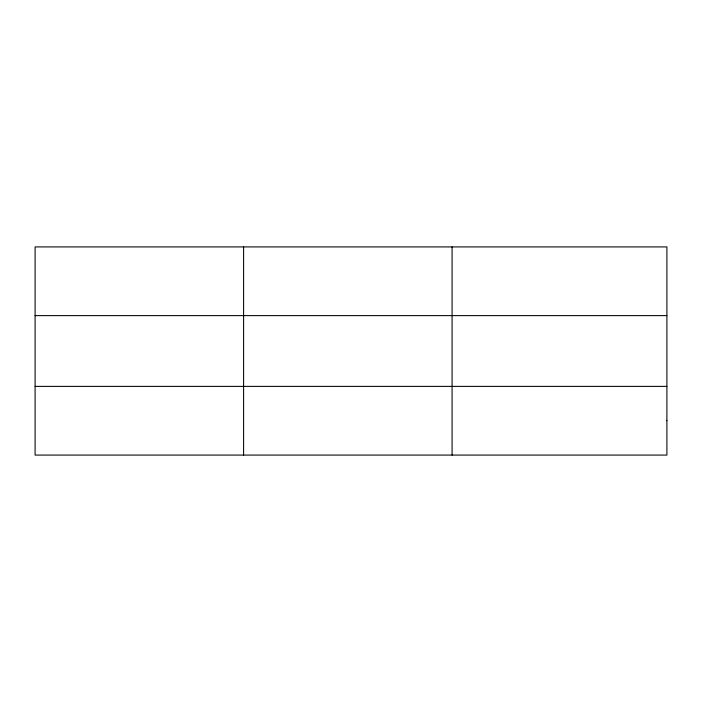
<?xml version="1.0" encoding="UTF-8"?>
<svg xmlns="http://www.w3.org/2000/svg" width="702" height="702" viewBox="0 0 702 702"><rect width="100%" height="100%" fill="white"/><g stroke="black" fill="none" stroke-linecap="round" stroke-linejoin="round"><path stroke-width="1.05" d="M243.594 246.92L243.594 455.08M452.088 246.92L452.088 455.08M35.1 315.61L666.9 315.61M35.1 386.39L666.9 386.39M666.9 420.735L666.9 455.08L35.1 455.08L35.1 246.92L666.9 246.92L666.9 420.735"/></g></svg>
